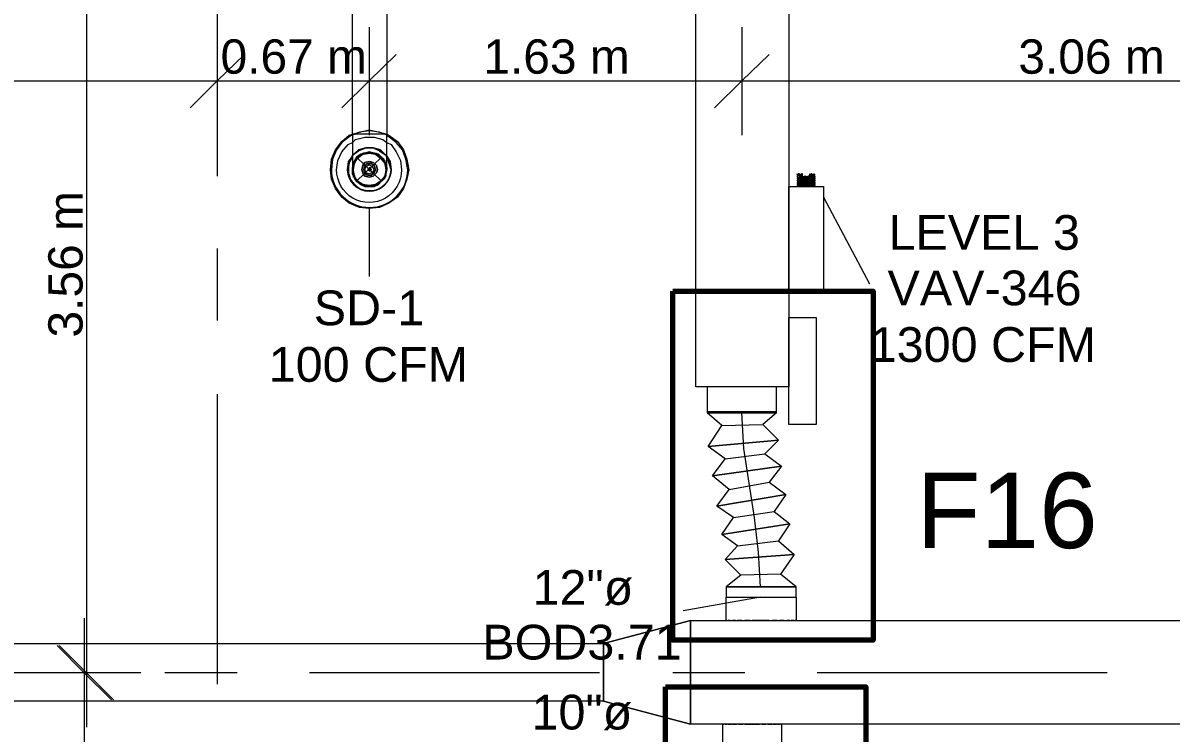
# Model space of a CAD drawing. Header units: metres. Extents: x -2 to 237, y -8 to 52.
# Drawn here: x 11.62 to 16.64, y 41.12 to 44.23 of the extents above; entities that cross this region are included whole.
import ezdxf

# ---------------------------------------------------------------- set-up
doc = ezdxf.new("R2010")
doc.units = ezdxf.units.M
doc.layers.add('HVAC - Ductos', color=5, linetype='Continuous', lineweight=0)
doc.layers.add('PDF_Text', color=7, linetype='Continuous', lineweight=0)
doc.layers.add('PDF_Geometry', color=7, linetype='Continuous', lineweight=0, true_color=0xaaaaaa)
doc.styles.add('PDF Arial-BoldMT-Identity-H', font='arial.ttf')
doc.styles.add('PDF Helvetica', font='')
doc.styles.get('PDF Helvetica').set_extended_font_data('Helvetica')

msp = doc.modelspace()

# ---------------------------------------------------------------- linework, layer by layer
at = {"layer": 'HVAC - Ductos', "lineweight": 0}
for points in [[(11.8932, 46.2263), (11.8932, 44.9526), (11.8932, 41.1498)], [(13.2082, 44.4852), (13.2082, 43.7431), (13.2036, 43.7431), (13.199, 43.7431), (13.1853, 43.7431), (13.1715, 43.7431), (13.1532, 43.7431), (13.1303, 43.7431), (13.112, 43.7431), (13.0936, 43.7431), (13.0753, 43.7431), (13.0662, 43.7431), (13.057, 43.7431), (13.057, 44.4852)], [(12.466, 44.2103), (12.466, 43.9767), (12.466, 43.7385)], [(13.1303, 44.2103), (13.1303, 43.9767), (13.1303, 43.7385)], [(14.7614, 44.2103), (14.7614, 43.9767), (14.7614, 43.7385)], [(12.585, 44.0913), (12.466, 43.9767), (12.3468, 43.8576)], [(13.2494, 44.0913), (13.1303, 43.9767), (13.0112, 43.8576)], [(14.8804, 44.0913), (14.7614, 43.9767), (14.6422, 43.8576)], [(7.6277, 43.9767), (9.1672, 43.9767), (12.466, 43.9767), (13.1303, 43.9767), (14.7614, 43.9767), (18.0555, 43.9767)], [(13.057, 43.7431), (13.089, 43.7522), (13.1303, 43.7614), (13.1761, 43.7522), (13.2082, 43.7431)], [(13.2082, 43.5873), (13.2082, 43.5965), (13.2082, 43.6148), (13.2082, 43.6423), (13.2082, 43.6789), (13.2082, 43.7248), (13.2082, 43.7431), (13.2173, 43.7385), (13.254, 43.711), (13.2815, 43.6743), (13.2953, 43.6331), (13.3044, 43.5873), (13.2953, 43.5461), (13.2815, 43.5048), (13.254, 43.4682), (13.2173, 43.4407), (13.1761, 43.4224), (13.1303, 43.4178), (13.089, 43.4224), (13.0432, 43.4407), (13.0112, 43.4682), (12.9837, 43.5048), (12.9653, 43.5461), (12.9607, 43.5873), (12.9653, 43.6331), (12.9837, 43.6743), (13.0112, 43.711), (13.0432, 43.7385), (13.057, 43.7431), (13.057, 43.6973), (13.057, 43.656), (13.057, 43.6239), (13.057, 43.6011), (13.057, 43.5919)], [(13.2082, 43.7385), (13.1761, 43.7522), (13.1303, 43.7568), (13.089, 43.7522), (13.057, 43.7385)], [(13.2082, 43.7431), (13.2036, 43.7431), (13.199, 43.7431), (13.1853, 43.7431), (13.1715, 43.7431), (13.1532, 43.7431), (13.1303, 43.7431), (13.112, 43.7431), (13.0936, 43.7431), (13.0753, 43.7431), (13.0662, 43.7431), (13.057, 43.7431)], [(13.057, 43.7064), (13.0708, 43.7202), (13.112, 43.7293), (13.1532, 43.7293), (13.1899, 43.7202), (13.2082, 43.7064)], [(13.1578, 43.6606), (13.1624, 43.6606), (13.1624, 43.656), (13.1853, 43.6423), (13.1715, 43.656), (13.1532, 43.6606), (13.1303, 43.6651), (13.112, 43.6606), (13.0936, 43.656), (13.0753, 43.6423), (13.0662, 43.6285), (13.057, 43.6102), (13.057, 43.5965)], [(13.2082, 43.5965), (13.2036, 43.6102), (13.2036, 43.5873), (13.2036, 43.5689), (13.1944, 43.5507), (13.1853, 43.5369), (13.167, 43.5231), (13.1486, 43.5186), (13.1303, 43.514), (13.112, 43.5186), (13.0936, 43.5231), (13.0799, 43.5369), (13.0662, 43.5507), (13.0616, 43.5689), (13.057, 43.5873), (13.0616, 43.6102), (13.0662, 43.6239), (13.0799, 43.6423), (13.0936, 43.6514), (13.112, 43.6606), (13.1303, 43.6606), (13.1486, 43.6606), (13.167, 43.6514), (13.1853, 43.6423), (13.1944, 43.6239), (13.2036, 43.6102), (13.199, 43.6285), (13.1853, 43.6423), (13.199, 43.6194), (13.2036, 43.6194), (13.2036, 43.6148)], [(13.0662, 43.6194), (13.0799, 43.6423), (13.0982, 43.656), (13.1028, 43.6606), (13.1074, 43.6606)], [(13.1074, 43.656), (13.1303, 43.6606), (13.1578, 43.656)], [(13.0616, 43.5644), (13.057, 43.5873), (13.0616, 43.6102)], [(13.0616, 43.6194), (13.0616, 43.6194)], [(13.0616, 43.6148), (13.0616, 43.6194)], [(13.199, 43.6102), (13.2036, 43.5873), (13.199, 43.5644)], [(13.057, 43.5919), (13.057, 43.5919)], [(13.057, 43.5873), (13.057, 43.5873)], [(13.057, 43.5689), (13.057, 43.5689)], [(13.057, 43.5689), (13.057, 43.5689)], [(13.0616, 43.5552), (13.0616, 43.5598), (13.0616, 43.5644)], [(13.0982, 43.5231), (13.0799, 43.5369), (13.0662, 43.5598)], [(13.199, 43.5598), (13.1853, 43.5369), (13.1624, 43.5231)], [(13.2036, 43.5644), (13.2036, 43.5598), (13.199, 43.5552)], [(13.2036, 43.5689), (13.2036, 43.5689)], [(13.2036, 43.5689), (13.2036, 43.5689)], [(13.0936, 43.5231), (13.0936, 43.5231)], [(13.1074, 43.5186), (13.1028, 43.5186), (13.0982, 43.5186)], [(13.1578, 43.5186), (13.1303, 43.514), (13.1074, 43.5186)], [(13.1624, 43.5186), (13.1578, 43.5186)], [(13.1715, 43.5231), (13.1715, 43.5231)], [(13.199, 43.5507), (13.199, 43.5507)], [(15.1187, 43.4682), (15.3203, 43.0879)], [(13.1303, 43.4178), (13.1303, 43.1199)], [(14.6743, 42.4694), (14.6101, 42.5243), (14.9125, 42.5243), (14.853, 42.4739), (14.9217, 42.4052), (14.6147, 42.3777), (14.6743, 42.4694), (14.853, 42.4739)], [(14.6101, 42.5243), (14.6147, 42.5243), (14.6331, 42.5243), (14.6606, 42.5243), (14.6972, 42.5243), (14.7384, 42.5243), (14.7842, 42.5243), (14.8255, 42.5243), (14.8621, 42.5243), (14.8896, 42.5243), (14.908, 42.5243), (14.9125, 42.5243)], [(14.8438, 41.7638), (14.8347, 41.915), (14.8163, 42.0662), (14.7934, 42.2174), (14.7705, 42.3686), (14.7614, 42.5243)], [(14.688, 42.3228), (14.6147, 42.3777), (14.9217, 42.4052), (14.8621, 42.3457), (14.9355, 42.2907), (14.6331, 42.2494), (14.688, 42.3228), (14.8621, 42.3457)], [(14.7064, 42.1899), (14.6331, 42.2494), (14.9355, 42.2907), (14.8804, 42.222), (14.9538, 42.167), (14.6514, 42.1166), (14.7064, 42.1899), (14.8804, 42.222)], [(14.7247, 42.0662), (14.6514, 42.1166), (14.9538, 42.167), (14.9034, 42.0937), (14.9721, 42.0387), (14.6743, 41.9929), (14.7247, 42.0662), (14.9034, 42.0937)], [(14.743, 41.9425), (14.6743, 41.9929), (14.9721, 42.0387), (14.9217, 41.9654), (14.9905, 41.9058), (14.688, 41.8829), (14.743, 41.9425), (14.9217, 41.9654)], [(14.7568, 41.8142), (14.688, 41.8829), (14.9905, 41.9058), (14.9309, 41.8188), (14.7568, 41.8142), (14.6926, 41.7638), (14.6926, 41.718), (14.6972, 41.718), (14.711, 41.718), (14.7384, 41.718), (14.7705, 41.718), (14.8072, 41.718), (14.8438, 41.718), (14.885, 41.718), (14.9217, 41.718), (14.9538, 41.718), (14.9767, 41.718), (14.9905, 41.718), (14.9996, 41.718), (14.9996, 41.7638), (14.6926, 41.7638), (14.9996, 41.7638), (14.9309, 41.8188)], [(14.8438, 41.718), (14.5047, 41.6584)], [(14.6972, 41.6172), (14.6926, 41.6172), (14.6926, 41.718), (14.6972, 41.718), (14.711, 41.718), (14.7384, 41.718), (14.7705, 41.718), (14.8072, 41.718), (14.8438, 41.718), (14.885, 41.718), (14.9217, 41.718), (14.9538, 41.718), (14.9767, 41.718), (14.9905, 41.718), (14.9996, 41.718), (14.9996, 41.6172), (14.995, 41.6172)], [(11.8841, 41.6264), (11.8841, 39.7891), (11.8841, 38.4513), (11.8841, 36.1329)], [(14.5369, 41.6172), (14.1566, 41.5164), (14.5369, 41.6172)], [(14.5369, 41.6172), (14.5369, 41.1636)], [(14.711, 41.6172), (14.7064, 41.6172), (14.7018, 41.6172)], [(14.7338, 41.6172), (14.7247, 41.6172), (14.7201, 41.6172)], [(14.7614, 41.6172), (14.7522, 41.6172), (14.743, 41.6172)], [(14.798, 41.6172), (14.7796, 41.6172), (14.7751, 41.6172)], [(14.8804, 41.6172), (14.8438, 41.6172), (14.8118, 41.6172), (14.8072, 41.6172)], [(14.9171, 41.6172), (14.9125, 41.6172), (14.8942, 41.6172)], [(14.9446, 41.6172), (14.9401, 41.6172), (14.9263, 41.6172)], [(14.9721, 41.6172), (14.9629, 41.6172), (14.9583, 41.6172)], [(14.9905, 41.6172), (14.9813, 41.6172), (14.9767, 41.6172)], [(12.0032, 41.269), (11.8841, 41.3881), (11.7649, 41.5072)], [(12.0124, 41.269), (11.8932, 41.3881), (11.7741, 41.5072)], [(14.1566, 41.2644), (14.1566, 41.5164)], [(12.1223, 41.3881), (11.8841, 41.3881), (11.6459, 41.3881)], [(12.1314, 41.3881), (11.8932, 41.3881), (11.655, 41.3881)], [(14.8667, 40.9391), (14.9263, 40.8567), (14.6743, 40.8795), (14.743, 40.9483), (14.6789, 41.0033), (14.9355, 41.0033), (14.6789, 41.0033), (14.6789, 41.0582), (14.6789, 41.1636), (14.6834, 41.1636)], [(14.688, 41.1636), (14.6926, 41.1636), (14.6972, 41.1636)], [(14.7018, 41.1636), (14.7064, 41.1636), (14.7156, 41.1636)], [(14.7201, 41.1636), (14.7293, 41.1636), (14.7384, 41.1636)], [(14.9309, 41.1636), (14.9355, 41.1636), (14.9355, 41.0582), (14.9355, 41.0033), (14.8667, 40.9391), (14.743, 40.9483)], [(14.7476, 41.1636), (14.7522, 41.1636), (14.7659, 41.1636)], [(14.7751, 41.1636), (14.7796, 41.1636), (14.8072, 41.1636), (14.8347, 41.1636), (14.8393, 41.1636)], [(14.8484, 41.1636), (14.8621, 41.1636), (14.8667, 41.1636)], [(14.8759, 41.1636), (14.885, 41.1636), (14.8942, 41.1636)], [(14.8988, 41.1636), (14.908, 41.1636), (14.9125, 41.1636)], [(14.9171, 41.1636), (14.9217, 41.1636), (14.9263, 41.1636)]]:
    msp.add_lwpolyline(points, dxfattribs=at)
for points in [[(14.5598, 42.6389), (14.5598, 44.4624), (14.9675, 44.4624), (14.5598, 44.4624), (14.5598, 45.1405), (14.9675, 45.1405), (14.5598, 45.1405), (14.5598, 45.1634), (14.9675, 45.1634), (14.9675, 45.1405), (14.9675, 44.4624), (14.9675, 42.6389)], [(13.057, 43.6423), (13.057, 43.6514), (13.0845, 43.6697), (13.1166, 43.6835), (13.1486, 43.6835), (13.1761, 43.6697), (13.2036, 43.6514), (13.1807, 43.6743), (13.1486, 43.6835), (13.1166, 43.6835), (13.0845, 43.6743), (13.057, 43.6514), (13.057, 43.6469), (13.057, 43.6514)], [(13.2036, 43.6514), (13.1761, 43.6697), (13.1486, 43.6835), (13.1166, 43.6835), (13.0845, 43.6697), (13.057, 43.6514), (13.0845, 43.6743), (13.1166, 43.6835), (13.1486, 43.6835), (13.1807, 43.6743), (13.2036, 43.6514), (13.2082, 43.6469), (13.2036, 43.6514), (13.2082, 43.6423)], [(13.0662, 43.6148), (13.0799, 43.6377), (13.1028, 43.656), (13.1303, 43.6606), (13.1578, 43.656), (13.1807, 43.6377), (13.199, 43.6148), (13.2036, 43.5873), (13.199, 43.5598), (13.1807, 43.5369), (13.1578, 43.5231), (13.1303, 43.5186), (13.1028, 43.5231), (13.0799, 43.5369), (13.0662, 43.5598), (13.0616, 43.5873)], [(13.1028, 43.6056), (13.0982, 43.5873), (13.1028, 43.6056), (13.112, 43.6194), (13.1303, 43.6239), (13.1486, 43.6194), (13.1624, 43.6056), (13.167, 43.5873), (13.1624, 43.6056), (13.1486, 43.6194), (13.1303, 43.6239), (13.112, 43.6194)], [(13.112, 43.6056), (13.1074, 43.5873), (13.112, 43.6056), (13.1211, 43.6148), (13.1394, 43.6148), (13.1532, 43.6056), (13.1578, 43.5873), (13.1532, 43.6056), (13.1394, 43.6148), (13.1257, 43.6148)], [(13.1166, 43.6011), (13.1303, 43.6102), (13.144, 43.6011), (13.1532, 43.5873), (13.144, 43.5735), (13.1303, 43.5689), (13.1166, 43.5735), (13.112, 43.5873)], [(13.2265, 43.5873), (13.2219, 43.6239), (13.2082, 43.6469), (13.2219, 43.6239)], [(13.057, 43.5873), (13.057, 43.5965), (13.057, 43.5873), (13.057, 43.5689), (13.0662, 43.5507), (13.0753, 43.5369), (13.0936, 43.5231), (13.112, 43.514), (13.1303, 43.514), (13.1532, 43.514), (13.1715, 43.5231), (13.1853, 43.5369), (13.199, 43.5507), (13.2036, 43.5689), (13.2082, 43.5873), (13.2082, 43.5965), (13.2082, 43.5873), (13.2036, 43.5689), (13.199, 43.5507), (13.1853, 43.5369), (13.1715, 43.5231), (13.1532, 43.514), (13.1303, 43.514), (13.112, 43.514), (13.0936, 43.5231), (13.0753, 43.5369), (13.0662, 43.5507), (13.057, 43.5689)], [(13.1624, 43.5735), (13.167, 43.5873), (13.1624, 43.5735), (13.1486, 43.5598), (13.1303, 43.5552), (13.112, 43.5598), (13.1028, 43.5735), (13.0982, 43.5873), (13.1028, 43.5735), (13.112, 43.5598), (13.1303, 43.5552), (13.1486, 43.5598)], [(13.1532, 43.5735), (13.1578, 43.5873), (13.1532, 43.5735), (13.1394, 43.5644), (13.1211, 43.5644), (13.112, 43.5735), (13.1074, 43.5873), (13.112, 43.5735), (13.1257, 43.5644), (13.1394, 43.5644)], [(13.1303, 43.5919), (13.1257, 43.5873), (13.1303, 43.5965), (13.1348, 43.5965), (13.1394, 43.5873), (13.1348, 43.5827), (13.1303, 43.5827), (13.1257, 43.5873), (13.1303, 43.5827), (13.1348, 43.5827), (13.1348, 43.5873), (13.1348, 43.5919)], [(15.0041, 43.5231), (15.0041, 43.5186), (15.0363, 43.5186), (15.0408, 43.514), (15.0454, 43.5186), (15.0821, 43.5186), (15.0821, 43.5231), (15.0454, 43.5231), (15.0545, 43.5277), (15.0821, 43.5277), (15.0821, 43.5323), (15.0545, 43.5323), (15.0591, 43.5369), (15.0821, 43.5369), (15.0821, 43.5415), (15.0591, 43.5415), (15.0683, 43.5461), (15.0821, 43.5461), (15.0821, 43.5507), (15.0683, 43.5507), (15.0729, 43.5552), (15.0821, 43.5552), (15.0821, 43.5598), (15.0729, 43.5598), (15.0821, 43.5644), (15.0775, 43.5689), (15.0729, 43.5598), (15.0729, 43.5689), (15.0729, 43.5598), (15.0683, 43.5507), (15.0683, 43.5689), (15.0637, 43.5689), (15.0637, 43.5507), (15.0591, 43.5415), (15.0591, 43.5689), (15.0591, 43.5415), (15.0545, 43.5323), (15.0545, 43.5598), (15.05, 43.5598), (15.05, 43.5323), (15.05, 43.5277), (15.0454, 43.5277), (15.0454, 43.5598), (15.0454, 43.5323), (15.0408, 43.5323), (15.0408, 43.5598), (15.0363, 43.5598), (15.0363, 43.5277), (15.0317, 43.5277), (15.0317, 43.5323), (15.0317, 43.5598), (15.0317, 43.5323), (15.0271, 43.5415), (15.0271, 43.5689), (15.0225, 43.5689), (15.0225, 43.5415), (15.0179, 43.5507), (15.0179, 43.5689), (15.0179, 43.5507), (15.0133, 43.5598), (15.0133, 43.5689), (15.0087, 43.5689), (15.0087, 43.5598), (15.0041, 43.5689), (15.0041, 43.5644), (15.0087, 43.5598), (15.0041, 43.5598), (15.0041, 43.5552), (15.0087, 43.5552), (15.0179, 43.5507), (15.0041, 43.5507), (15.0041, 43.5461), (15.0179, 43.5461), (15.0225, 43.5415), (15.0041, 43.5415), (15.0041, 43.5369), (15.0225, 43.5369), (15.0317, 43.5323), (15.0041, 43.5323), (15.0041, 43.5277), (15.0317, 43.5277), (15.0363, 43.5231)], [(15.1187, 43.0604), (14.9675, 43.0604), (14.9675, 43.514), (15.1187, 43.514)], [(15.05, 43.5277), (15.0408, 43.5186), (15.0363, 43.5277), (15.0408, 43.5277), (15.0454, 43.5277)], [(15.0867, 42.4739), (14.9675, 42.4739), (14.9675, 42.9413), (15.0867, 42.9413)], [(14.6101, 42.5289), (14.6193, 42.5289), (14.6376, 42.5289), (14.6652, 42.5289), (14.7018, 42.5289), (14.743, 42.5289), (14.7842, 42.5289), (14.8255, 42.5289), (14.8621, 42.5289), (14.8896, 42.5289), (14.908, 42.5289), (14.9125, 42.5289), (14.9125, 42.6389), (14.908, 42.6389), (14.8942, 42.6389), (14.8667, 42.6389), (14.8393, 42.6389), (14.8026, 42.6389), (14.7614, 42.6389), (14.7247, 42.6389), (14.688, 42.6389), (14.656, 42.6389), (14.6331, 42.6389), (14.6147, 42.6389), (14.6101, 42.6389), (14.6101, 42.5289), (14.6101, 42.5243), (14.6147, 42.5243), (14.6331, 42.5243), (14.6606, 42.5243), (14.6972, 42.5243), (14.7384, 42.5243), (14.7842, 42.5243), (14.8255, 42.5243), (14.8621, 42.5243), (14.8896, 42.5243), (14.908, 42.5243), (14.9125, 42.5243), (14.9125, 42.5289), (14.908, 42.5289), (14.8896, 42.5289), (14.8621, 42.5289), (14.8255, 42.5289), (14.7842, 42.5289), (14.743, 42.5289), (14.7018, 42.5289), (14.6652, 42.5289), (14.6376, 42.5289), (14.6193, 42.5289)], [(14.9125, 42.5289), (14.908, 42.5289), (14.8942, 42.5289), (14.8667, 42.5289), (14.8393, 42.5289), (14.8026, 42.5289), (14.7614, 42.5289), (14.7247, 42.5289), (14.688, 42.5289), (14.656, 42.5289), (14.6331, 42.5289), (14.6147, 42.5289), (14.6101, 42.5289), (14.6147, 42.5289), (14.6331, 42.5289), (14.656, 42.5289), (14.688, 42.5289), (14.7247, 42.5289), (14.7614, 42.5289), (14.8026, 42.5289), (14.8393, 42.5289), (14.8667, 42.5289), (14.8942, 42.5289), (14.908, 42.5289)], [(14.6926, 41.7638), (14.6972, 41.7638), (14.711, 41.7638), (14.7384, 41.7638), (14.7705, 41.7638), (14.8072, 41.7638), (14.8438, 41.7638), (14.885, 41.7638), (14.9217, 41.7638), (14.9538, 41.7638), (14.9767, 41.7638), (14.9905, 41.7638), (14.9996, 41.7638), (14.9905, 41.7638), (14.9767, 41.7638), (14.9538, 41.7638), (14.9217, 41.7638), (14.885, 41.7638), (14.8438, 41.7638), (14.8072, 41.7638), (14.7705, 41.7638), (14.7384, 41.7638), (14.711, 41.7638), (14.6972, 41.7638)], [(14.5369, 41.6172), (26.4766, 41.6172), (26.4766, 41.1636), (14.5369, 41.1636)], [(8.4433, 41.5164), (14.1566, 41.5164), (14.1566, 41.2644), (8.4433, 41.2644)], [(14.1566, 41.2644), (14.5369, 41.1636)]]:
    msp.add_lwpolyline(points, close=True, dxfattribs=at)
for points in [[(13.057, 43.7385), (13.0478, 43.7339), (13.0112, 43.7064), (12.9883, 43.6743), (12.9699, 43.6331), (12.9653, 43.5873, 0.986385), (13.2998, 43.5873), (13.2907, 43.6331), (13.2769, 43.6743), (13.2494, 43.7064), (13.2128, 43.7339), (13.2082, 43.7385)], [(13.2082, 43.7064), (13.2265, 43.6973), (13.2494, 43.6651), (13.2677, 43.6285), (13.2723, 43.5873, -1.00811), (12.9883, 43.5873), (12.9928, 43.6285), (13.0112, 43.6651), (13.0386, 43.6973), (13.057, 43.7064)]]:
    msp.add_lwpolyline(points, format="xyb", dxfattribs=at)
msp.add_lwpolyline([(13.057, 43.6469), (13.0386, 43.6239), (13.0341, 43.5873, 0.970255), (13.2265, 43.5873), (13.2173, 43.6194), (13.2082, 43.6423, -1.368444), (13.0386, 43.5873), (13.0432, 43.6194), (13.057, 43.6423, 1.368448), (13.2265, 43.5873, -1.383823)], format="xyb", close=True, dxfattribs=at)
at = {"layer": 'PDF_Geometry', "lineweight": 0}
for points in [[(12.466, 44.8289), (12.466, 43.5598)], [(12.466, 43.2437), (12.466, 42.9275)], [(12.466, 42.6068), (12.466, 41.3377)], [(11.9208, 41.3881), (10.6471, 41.3881)], [(12.553, 41.3881), (12.2369, 41.3881)], [(14.1382, 41.3881), (12.8691, 41.3881)], [(14.7751, 41.3881), (14.4589, 41.3881)], [(16.3604, 41.3881), (15.0912, 41.3881)]]:
    msp.add_lwpolyline(points, dxfattribs=at)
at = {"layer": 'PDF_Geometry', "color": 8, "lineweight": 0, "true_color": 0x808080}
msp.add_lwpolyline([(13.1944, 43.6331), (13.1532, 43.6606), (13.1074, 43.6606), (13.0708, 43.6331), (13.057, 43.5873), (13.0708, 43.5461), (13.1074, 43.5186), (13.1532, 43.5186), (13.1944, 43.5461), (13.2082, 43.5873)], close=True, dxfattribs=at)
for points in [[(13.0753, 43.6423), (13.1853, 43.5369)], [(13.1853, 43.6423), (13.0753, 43.5369)]]:
    msp.add_lwpolyline(points, dxfattribs=at)
at = {"layer": 'PDF_Geometry', "color": 232, "lineweight": 70, "true_color": 0xe91e64}
for points in [[(14.4591, 43.0568), (15.336, 43.0568), (15.336, 41.5311), (14.4591, 41.5311)], [(14.4274, 41.3269), (15.3044, 41.3269), (15.3044, 39.9927), (14.4274, 39.9927)]]:
    msp.add_lwpolyline(points, close=True, dxfattribs=at)

# ---------------------------------------------------------------- texts
at = {"layer": 'PDF_Text', "lineweight": 0, "attachment_point": 4, "style": 'PDF Helvetica'}
for s, insert, char_height in [('0.67 m', (12.4803, 44.0813), 0.15002), ('1.63 m', (13.6303, 44.0813), 0.15002), ('3.06 m', (15.9716, 44.0813), 0.15002), ('LEVEL 3', (15.4034, 43.3123), 0.1519), ('VAV-346', (15.3989, 43.0695), 0.1519), ('SD-1', (12.8881, 42.9824), 0.1519), ('1300 CFM', (15.321, 42.822), 0.1519), ('100 CFM', (12.691, 42.735), 0.1519), ('12"ø', (13.8456, 41.7591), 0.1519), ('BOD3.71', (13.6257, 41.5208), 0.1519), ('10"ø', (13.8411, 41.2138), 0.1519)]:
    msp.add_mtext(s, dxfattribs=dict(at, insert=insert, char_height=char_height))
at = {"layer": 'PDF_Text', "lineweight": 0, "insert": (11.8025, 42.8537), "char_height": 0.15002, "attachment_point": 4, "rotation": 90, "style": 'PDF Helvetica'}
msp.add_mtext('3.56 m', dxfattribs=at)
at = {"layer": 'PDF_Text', "color": 232, "lineweight": 70, "true_color": 0xe91e64, "insert": (15.5249, 42.0956), "char_height": 0.32989, "attachment_point": 4, "style": 'PDF Arial-BoldMT-Identity-H'}
msp.add_mtext('F16', dxfattribs=at)

doc.saveas('drawing.dxf')
